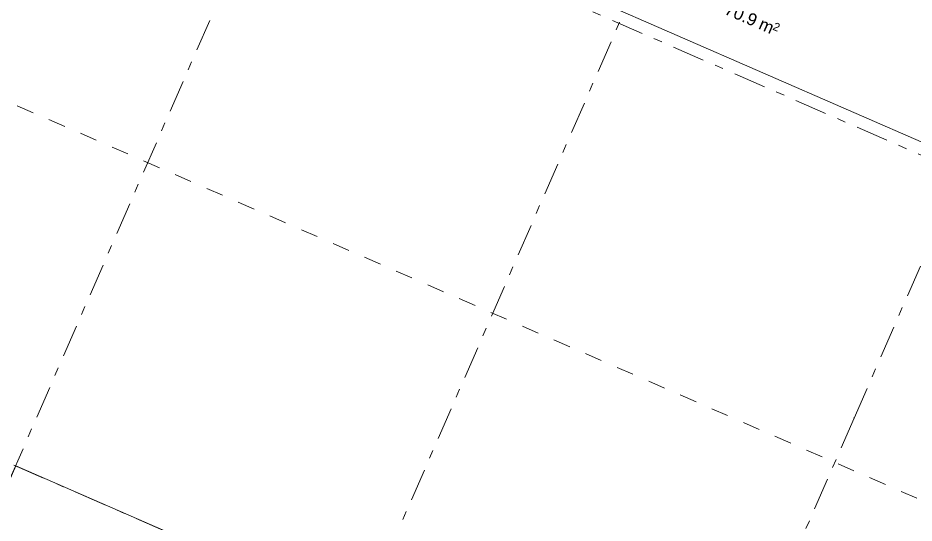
# Model space of a CAD drawing. Header units: millimetres. Extents: x -37281 to 954596, y -59787 to 956680.
# Drawn here: x 859910 to 874598, y -47242 to -38967 of the extents above; entities that cross this region are included whole.
import ezdxf
from ezdxf.enums import TextEntityAlignment as Align

# ---------------------------------------------------------------- set-up
doc = ezdxf.new("R2010")
doc.units = ezdxf.units.MM
doc.header["$MEASUREMENT"] = 0
doc.linetypes.add('Dashed', pattern=[564.444447, 282.222223, -282.222223])
doc.linetypes.add('Double Dashed', pattern=[1093.611073, 529.166651, -211.666656, 141.111112, -211.666656])
for name, color, linetype in [('A-95-MC_Marker_Section_P2.Marker', 7, 'Continuous'), ('New_A-05-M_Gross_Int_Circulation', 7, 'Continuous'), ('New_A-15-MG_Structural_Grid_Phase_2', 7, 'Continuous'), ('New_A-20-M_Floor_Slab', 7, 'Continuous')]:
    doc.layers.add(name, color=color, linetype=linetype)
for name, color, linetype, lineweight in [('A-95-MC_Marker_Section_P2.Marker_Pen_No__1', 7, 'Continuous', 13), ('New_A-20-M_Floor_Slab_Pen_No__89', 8, 'Continuous', 20), ('New_ArchiCAD Zone Stamps_Pen_No__9', 7, 'Continuous', 13)]:
    doc.layers.add(name, color=color, linetype=linetype, lineweight=lineweight)
doc.layers.add('New_A-05-M_Gross_Int_Circulation_Pen_No__74', color=7, linetype='Continuous', lineweight=20, true_color=0x606060)
doc.layers.add('New_A-15-MG_Structural_Grid_Phase_2_Pen_No__222', color=7, linetype='Continuous', lineweight=13, true_color=0x65af33)
doc.styles.add('GENERATED_STYLE_2', font='')
doc.styles.add('GENERATED_STYLE_3', font='')
doc.styles.add('GENERATED_STYLE_4', font='')
doc.styles.get('GENERATED_STYLE_2').set_extended_font_data('Arial', bold=True)
doc.styles.get('GENERATED_STYLE_3').set_extended_font_data('Arial')
doc.styles.get('GENERATED_STYLE_4').set_extended_font_data('Swis721 BT')

# ---------------------------------------------------------------- blocks, each defined once
blk = doc.blocks.new('Corridor 01- Second_INB 2350_68_2', base_point=(872831, -39020))
at = {"layer": 'New_A-05-M_Gross_Int_Circulation_Pen_No__74', "linetype": 'Continuous'}
blk.add_line((865936, -37168), (878445, -42623), dxfattribs=at)
at = {"layer": 'New_ArchiCAD Zone Stamps_Pen_No__9'}
for tag, height, style, p in [('ROOM_NAME', 250, 'GENERATED_STYLE_2', (871780, -37365)), ('zoneNameLine2', 250, 'GENERATED_STYLE_2', (871592, -37797)), ('ROOM_NUMBER', 200, 'GENERATED_STYLE_3', (871403, -38218)), ('measuredAreaCode', 200, 'GENERATED_STYLE_3', (871246, -38578)), ('ROOM_HOLES_PRM', 200, 'GENERATED_STYLE_3', (871554, -38712)), ('DUMMY_649', 200, 'GENERATED_STYLE_3', (872043, -38926)), ('DUMMY_650', 133, 'GENERATED_STYLE_3', (872322, -39032))]:
    blk.add_attdef(tag, text='', height=height, rotation=336.4404, dxfattribs=dict(at, style=style)).set_placement(p, align=Align.TOP_LEFT)
blk = doc.blocks.new('Slab_14_2', base_point=(829423, -33019))
at = {"layer": 'New_A-20-M_Floor_Slab_Pen_No__89', "linetype": 'Continuous', "flags": 128}
blk.add_lwpolyline([(835798, -36247), (846610, -40961), (845514, -43475), (849167, -45067), (849456, -44405), (854578, -46639), (853019, -50213), (857348, -52101), (859874, -46307), (865370, -48704), (865314, -48833), (876789, -53836), (882242, -41331), (881288, -40915), (882070, -39121), (882663, -39379), (882879, -38885), (883240, -39043), (884525, -36097), (881674, -34853), (883644, -30335), (875292, -26694), (875236, -26823), (866166, -22868)], dxfattribs=at)
blk = doc.blocks.new('Standard grid marker_11')
at = {"layer": 'New_A-15-MG_Structural_Grid_Phase_2_Pen_No__222', "linetype": 'Double Dashed'}
blk.add_line((705, 0), (54601, 0), dxfattribs=at)
at = {"layer": 'New_A-15-MG_Structural_Grid_Phase_2_Pen_No__222', "style": 'GENERATED_STYLE_4'}
for tag, p in [('AC_MarkerText_1_0', (-500, 43)), ('AC_MarkerText_1_1', (55806, 43))]:
    blk.add_attdef(tag, text='', height=350, rotation=180, dxfattribs=at).set_placement(p, align=Align.MIDDLE_CENTER)
blk = doc.blocks.new('Standard grid marker_12')
at = {"layer": 'New_A-15-MG_Structural_Grid_Phase_2_Pen_No__222', "linetype": 'Double Dashed'}
blk.add_line((1317, 0), (57055, 0), dxfattribs=at)
at = {"layer": 'New_A-15-MG_Structural_Grid_Phase_2_Pen_No__222', "style": 'GENERATED_STYLE_4'}
for tag, p in [('AC_MarkerText_1_0', (-500, 43)), ('AC_MarkerText_1_1', (58871, 43))]:
    blk.add_attdef(tag, text='', height=350, rotation=180, dxfattribs=at).set_placement(p, align=Align.MIDDLE_CENTER)
blk = doc.blocks.new('Standard grid marker_13')
at = {"layer": 'New_A-15-MG_Structural_Grid_Phase_2_Pen_No__222', "linetype": 'Double Dashed'}
blk.add_line((2212, 0), (53473, 0), dxfattribs=at)
at = {"layer": 'New_A-15-MG_Structural_Grid_Phase_2_Pen_No__222', "style": 'GENERATED_STYLE_4'}
for tag, p in [('AC_MarkerText_1_0', (-500, 1206)), ('AC_MarkerText_1_1', (56184, 1206))]:
    blk.add_attdef(tag, text='', height=350, rotation=270, dxfattribs=at).set_placement(p, align=Align.MIDDLE_CENTER)
blk = doc.blocks.new('Standard grid marker_14')
at = {"layer": 'New_A-15-MG_Structural_Grid_Phase_2_Pen_No__222', "linetype": 'Double Dashed'}
for q in [(20268, 0), (0, 0)]:
    blk.add_line((7182, 0), q, dxfattribs=at)
blk.add_point((7182, 0), dxfattribs=at)
blk.add_point((7182, 0), dxfattribs=at)
at = {"layer": 'New_A-15-MG_Structural_Grid_Phase_2_Pen_No__222', "style": 'GENERATED_STYLE_4'}
for tag, p in [('AC_MarkerText_1_0', (-500, 36)), ('AC_MarkerText_1_1', (27950, 36))]:
    blk.add_attdef(tag, text='', height=350, rotation=270, dxfattribs=at).set_placement(p, align=Align.MIDDLE_CENTER)
blk = doc.blocks.new('Standard grid marker_23')
at = {"layer": 'New_A-15-MG_Structural_Grid_Phase_2_Pen_No__222', "linetype": 'Double Dashed'}
for p, q in [((1051, 0), (21061, 0)), ((1051, 0), (0, 0)), ((21061, 0), (22113, 0))]:
    blk.add_line(p, q, dxfattribs=at)
at = {"layer": 'New_A-15-MG_Structural_Grid_Phase_2_Pen_No__222', "linetype": 'Continuous'}
for centre in [(-500, 0), (22613, 0)]:
    blk.add_circle(centre, 500, dxfattribs=at)
at = {"layer": 'New_A-15-MG_Structural_Grid_Phase_2_Pen_No__222', "linetype": 'Double Dashed'}
for p in [(1051, 0), (1051, 0), (21061, 0), (21061, 0)]:
    blk.add_point(p, dxfattribs=at)
at = {"layer": 'New_A-15-MG_Structural_Grid_Phase_2_Pen_No__222', "style": 'GENERATED_STYLE_4'}
for tag, p in [('AC_MarkerText_1_0', (-500, 41)), ('AC_MarkerText_1_1', (22613, 41))]:
    blk.add_attdef(tag, text='', height=350, rotation=270, dxfattribs=at).set_placement(p, align=Align.MIDDLE_CENTER)
blk = doc.blocks.new('Cutting Plane_5_2', base_point=(883153, -50545))
at = {"layer": 'A-95-MC_Marker_Section_P2.Marker_Pen_No__1', "linetype": 'Dashed'}
blk.add_line((882924, -50445), (857513, -39365), dxfattribs=at)

msp = doc.modelspace()

# ---------------------------------------------------------------- block references
at = {"layer": 'A-95-MC_Marker_Section_P2.Marker'}
msp.add_blockref('Cutting Plane_5_2', (883153.1, -50545.4), dxfattribs=at)
at = {"layer": 'New_A-05-M_Gross_Int_Circulation', "linetype": 'Continuous'}
ref = msp.add_blockref('Corridor 01- Second_INB 2350_68_2', (872831.4, -39020.1), dxfattribs=at)
ref.add_attrib('ROOM_HOLES_PRM', '70.9', dxfattribs={"layer": 'New_ArchiCAD Zone Stamps_Pen_No__9', "color": 7, "height": 200, "rotation": 336.44041, "style": 'GENERATED_STYLE_3'}).set_placement((871553.6, -38712.2), align=Align.TOP_LEFT)
ref.add_attrib('DUMMY_649', ' m', dxfattribs={"layer": 'New_ArchiCAD Zone Stamps_Pen_No__9', "color": 7, "height": 200, "rotation": 336.44041, "style": 'GENERATED_STYLE_3'}).set_placement((872043, -38925.6), align=Align.TOP_LEFT)
ref.add_attrib('DUMMY_650', '2', dxfattribs={"layer": 'New_ArchiCAD Zone Stamps_Pen_No__9', "color": 7, "height": 133.3, "rotation": 336.44041, "style": 'GENERATED_STYLE_3'}).set_placement((872322.3, -39032.1), align=Align.TOP_LEFT)
at = {"layer": 'New_A-15-MG_Structural_Grid_Phase_2', "color": 8, "linetype": 'Continuous', "lineweight": 15, "zscale": 1000}
for name, p, rotation in [('Standard grid marker_13', (861978.6, -56907.5), 66.44041158399293), ('Standard grid marker_11', (885822.9, -46057.9), 156.4404115839929), ('Standard grid marker_14', (870744.4, -52106.2), 66.44041158399293), ('Standard grid marker_12', (881586.1, -55774.3), 156.4404115839929)]:
    msp.add_blockref(name, p, dxfattribs=dict(at, rotation=rotation))
at = {"layer": 'New_A-15-MG_Structural_Grid_Phase_2', "color": 8, "linetype": 'Continuous', "lineweight": 15}
ref = msp.add_blockref('Standard grid marker_23', (856739.2, -53486.5), dxfattribs=dict(at, zscale=1000, rotation=66.44041158399143))
ref.add_attrib('AC_MarkerText_1', '27', dxfattribs={"layer": 'New_A-15-MG_Structural_Grid_Phase_2_Pen_No__222', "color": 85, "true_color": 0x65af33, "height": 350, "rotation": 336.44041, "style": 'GENERATED_STYLE_4'}).set_placement((856539.3, -53903.6), align=Align.MIDDLE_CENTER)
ref.add_attrib('AC_MarkerText_1_1', '27', dxfattribs={"layer": 'New_A-15-MG_Structural_Grid_Phase_2_Pen_No__222', "color": 85, "true_color": 0x65af33, "height": 350, "rotation": 336.44041, "style": 'GENERATED_STYLE_4'}).set_placement((865777.6, -32717.4), align=Align.MIDDLE_CENTER)
at = {"layer": 'New_A-20-M_Floor_Slab', "color": 8, "linetype": 'Continuous', "lineweight": 20}
msp.add_blockref('Slab_14_2', (829422.8, -33019), dxfattribs=at)

doc.saveas('drawing.dxf')
